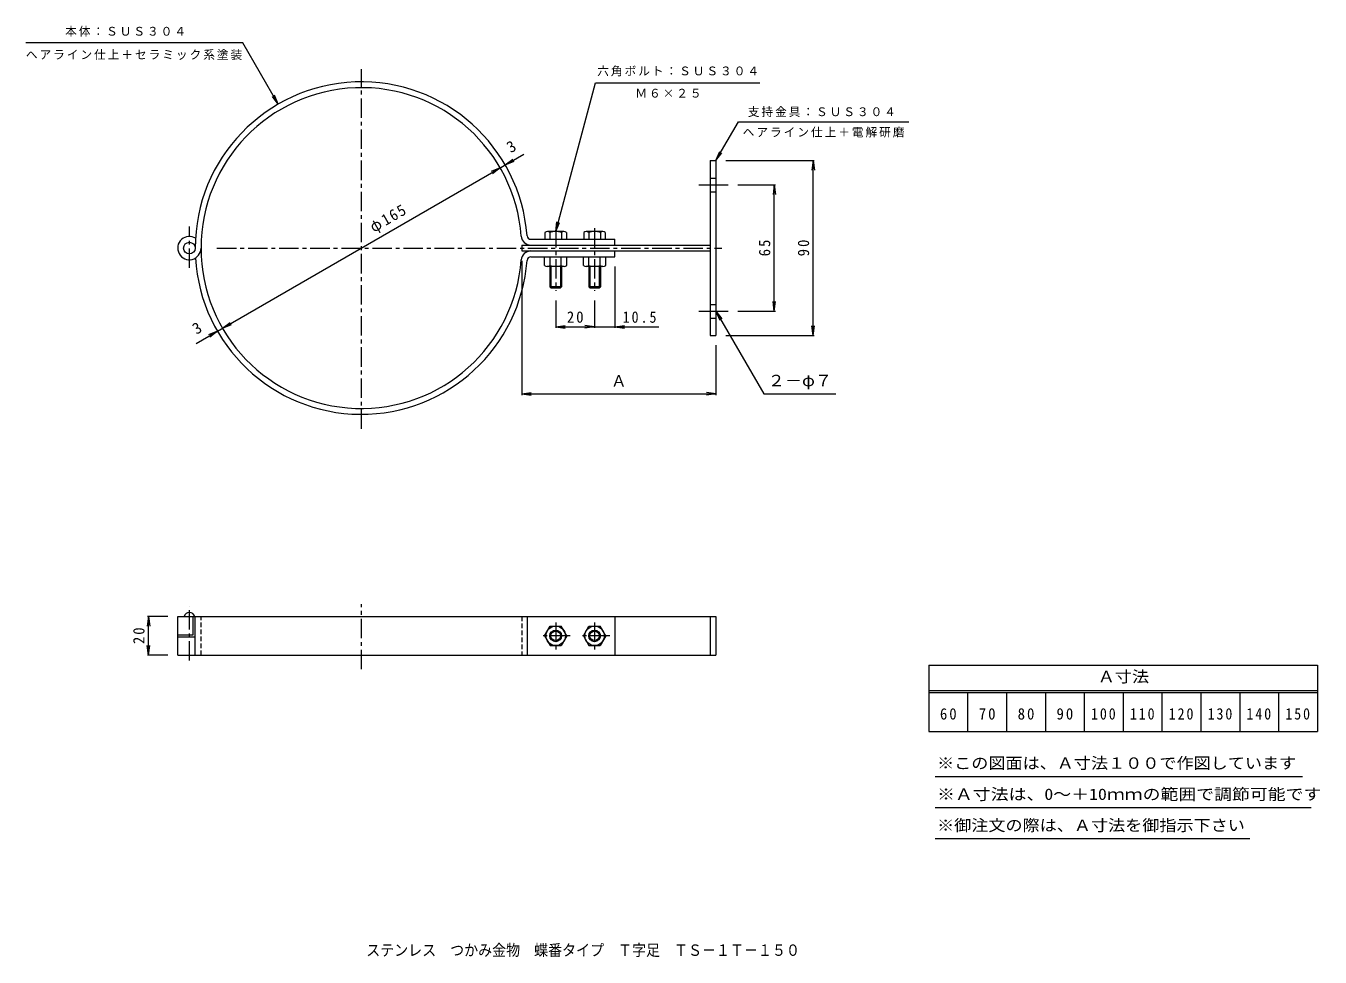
# Model space of a CAD drawing. Units: millimetres, scale not verified. Extents: x -333 to 333, y -272 to 207.
import ezdxf
from ezdxf.enums import TextEntityAlignment as Align

# ---------------------------------------------------------------- set-up
doc = ezdxf.new("R2010")
doc.units = ezdxf.units.MM
doc.header["$LTSCALE"] = 2
doc.linetypes.add('CHAIN1', pattern=[8, 5, -1, 1, -1])
doc.linetypes.add('DASHED1', pattern=[1.8, 1.2, -0.6])
for name, color, linetype, lineweight in [('D-0', 3, 'Continuous', 9), ('D-2', 4, 'Continuous', 9), ('D-4', 7, 'Continuous', 9), ('D-9', 2, 'Continuous', 9), ('D-E', 7, 'Continuous', 9)]:
    doc.layers.add(name, color=color, linetype=linetype, lineweight=lineweight)
doc.layers.add('F-5', color=2, linetype='Continuous')
doc.styles.add('ＭＳ ゴシック', font='')
doc.styles.get('ＭＳ ゴシック').set_extended_font_data('MS Gothic')

msp = doc.modelspace()

# ---------------------------------------------------------------- linework, layer by layer
at = {"layer": 'D-0', "linetype": 'CHAIN1'}
for p, q in [((-160.635, -0.28), (-160.635, 184.747)), ((-249.135, 82.506), (-249.135, 103.817)), ((-234.924, 92.73), (24.791, 92.73)), ((-249.135, -119.472), (-249.135, -91.411)), ((-160.635, -123.918), (-160.635, -90.444))]:
    msp.add_line(p, q, dxfattribs=at)
at = {"layer": 'D-0'}
for p, q in [((-73.377, 97.23), (-30.135, 97.23)), ((-30.135, 94.23), (-30.135, 97.23)), ((-73.377, 88.23), (-30.135, 88.23)), ((-30.135, 88.23), (-30.135, 91.23)), ((-255.135, -116.73), (-255.135, -96.73)), ((-255.135, -96.73), (-30.135, -96.73)), ((-247.135, -106.23), (-247.135, -96.73)), ((-246.135, -116.73), (-246.135, -96.73)), ((-75.135, -116.73), (-75.135, -96.73)), ((-30.135, -96.73), (-30.135, -116.73)), ((-255.135, -106.23), (-247.135, -106.23)), ((-255.135, -107.23), (-246.135, -107.23)), ((-255.135, -116.73), (-30.135, -116.73))]:
    msp.add_line(p, q, dxfattribs=at)
at = {"layer": 'D-0', "linetype": 'DASHED1'}
for p, q in [((-243.135, -116.73), (-243.135, -96.73)), ((-78.135, -96.73), (-78.135, -116.73))]:
    msp.add_line(p, q, dxfattribs=at)
at = {"layer": 'D-0'}
msp.add_circle((-249.135, 92.73), 3, dxfattribs=at)
for centre, radius, start, end in [((-160.635, 92.73), 85.5, 4.26018, 180), ((-160.635, 92.73), 82.5, 4.26018, 180), ((-249.135, 92.73), 6, 57.00577, 0), ((-73.377, 99.23), 5, 184.2599, 270), ((-73.377, 99.23), 2, 184.2599, 270), ((-160.635, 92.73), 85.5, 183.42305, 355.73981), ((-160.635, 92.73), 82.5, 180, 355.73982), ((-73.377, 86.23), 5, 90, 175.7401), ((-73.377, 86.23), 2, 90, 175.7401), ((-249.135, -97.62), 2.891, 17.94525, 162.05473)]:
    msp.add_arc(centre, radius, start, end, dxfattribs=at)
at = {"layer": 'D-2'}
for p, q in [((-66.16, 100.75), (-66.16, 97.23)), ((-56.373, 101.23), (-64.898, 101.23)), ((-63.635, 100.75), (-63.635, 97.23)), ((-57.635, 100.75), (-57.635, 97.23)), ((-55.11, 100.75), (-55.11, 97.23)), ((-46.16, 100.75), (-46.16, 97.23)), ((-36.373, 101.23), (-44.898, 101.23)), ((-43.635, 100.75), (-43.635, 97.23)), ((-37.635, 100.75), (-37.635, 97.23)), ((-35.11, 100.75), (-35.11, 97.23)), ((-66.385, 83.72), (-66.385, 88.23)), ((-63.498, 83.72), (-63.498, 88.23)), ((-57.772, 83.72), (-57.772, 88.23)), ((-54.885, 83.72), (-54.885, 88.23)), ((-46.385, 83.72), (-46.385, 88.23)), ((-43.498, 83.72), (-43.498, 88.23)), ((-37.772, 83.72), (-37.772, 88.23)), ((-34.885, 83.72), (-34.885, 88.23)), ((-56.329, 83.23), (-64.942, 83.23)), ((-63.635, 83.23), (-63.635, 72.771)), ((-63.094, 83.23), (-63.094, 72.23)), ((-58.177, 83.23), (-58.177, 72.23)), ((-57.635, 83.23), (-57.635, 72.771)), ((-36.329, 83.23), (-44.942, 83.23)), ((-43.635, 83.23), (-43.635, 72.771)), ((-43.094, 83.23), (-43.094, 72.23)), ((-38.177, 83.23), (-38.177, 72.23)), ((-37.635, 83.23), (-37.635, 72.771)), ((-66.385, -106.73), (-63.498, -101.73)), ((-63.498, -101.73), (-57.772, -101.73)), ((-54.885, -106.73), (-57.772, -101.73)), ((-46.385, -106.73), (-43.498, -101.73)), ((-43.498, -101.73), (-37.772, -101.73)), ((-34.885, -106.73), (-37.772, -101.73)), ((-54.885, -106.73), (-57.772, -111.73)), ((-34.885, -106.73), (-37.772, -111.73))]:
    msp.add_line(p, q, dxfattribs=at)
at = {"layer": 'D-2', "linetype": 'CHAIN1'}
for p, q in [((-60.635, 103.036), (-60.635, 70.721)), ((-40.635, 103.036), (-40.635, 70.721)), ((-60.635, -99.791), (-60.635, -114.005)), ((-40.635, -99.791), (-40.635, -114.005)), ((-53.097, -106.73), (-68.665, -106.73)), ((-32.835, -106.73), (-48.02, -106.73))]:
    msp.add_line(p, q, dxfattribs=at)
at = {"layer": 'D-2'}
for points in [[(-58.177, 72.23), (-57.635, 72.771), (-63.635, 72.771), (-63.094, 72.23)], [(-38.177, 72.23), (-37.635, 72.771), (-43.635, 72.771), (-43.094, 72.23)]]:
    msp.add_lwpolyline(points, close=True, dxfattribs=at)
for points in [[(-66.385, -106.73), (-63.498, -111.73), (-57.772, -111.73)], [(-46.385, -106.73), (-43.498, -111.73), (-37.772, -111.73)]]:
    msp.add_lwpolyline(points, dxfattribs=at)
for centre, radius in [((-60.612, -106.73), 5), ((-60.635, -106.73), 3), ((-60.635, -106.73), 2.458), ((-40.612, -106.73), 5), ((-40.635, -106.73), 3), ((-40.635, -106.73), 2.458)]:
    msp.add_circle(centre, radius, dxfattribs=at)
for centre, radius, start, end in [((-64.898, 99.33), 1.9, 48.35789, 131.64212), ((-60.635, 91.616), 9.613, 71.81625, 108.18375), ((-56.373, 99.33), 1.9, 48.35788, 131.64211), ((-44.898, 99.33), 1.9, 48.35789, 131.64212), ((-40.635, 91.616), 9.613, 71.81625, 108.18375), ((-36.373, 99.33), 1.9, 48.35788, 131.64211), ((-64.942, 85.598), 2.368, 232.44278, 307.55722), ((-60.635, 91.828), 8.598, 250.548, 289.452), ((-56.329, 85.598), 2.368, 232.44278, 307.55722), ((-44.942, 85.598), 2.368, 232.44278, 307.55722), ((-40.635, 91.828), 8.598, 250.548, 289.452), ((-36.329, 85.598), 2.368, 232.44278, 307.55722)]:
    msp.add_arc(centre, radius, start, end, dxfattribs=at)
at = {"layer": 'D-4'}
for p, q in [((-203.385, 166.775), (-206.429, 170.742)), ((-203.385, 166.775), (-205.299, 171.394)), ((-245.711, 43.611), (-76.94, 141.051)), ((-89.188, 133.98), (-93.808, 132.066)), ((-89.188, 133.98), (-93.155, 130.936)), ((-86.59, 135.48), (-82.623, 138.523)), ((-86.59, 135.48), (-81.971, 137.393)), ((26.865, 137.73), (72.465, 137.73)), ((71.865, 137.73), (71.212, 132.772)), ((71.865, 47.73), (71.865, 137.73)), ((71.865, 137.73), (72.518, 132.772)), ((33.12, 125.23), (52.465, 125.23)), ((51.865, 125.23), (51.212, 120.273)), ((51.865, 60.23), (51.865, 125.23)), ((51.865, 125.23), (52.518, 120.273)), ((-78.135, 86.23), (-78.135, 17.13)), ((-30.135, 83.23), (-30.135, 51.63)), ((-60.635, 65.721), (-60.635, 51.63)), ((-40.635, 65.721), (-40.635, 51.63)), ((33.12, 60.23), (52.465, 60.23)), ((51.865, 60.23), (51.212, 65.187)), ((51.865, 60.23), (52.518, 65.187)), ((-232.082, 51.48), (-228.115, 54.524)), ((-232.082, 51.48), (-227.463, 53.393)), ((-234.68, 49.98), (-239.3, 48.066)), ((-234.68, 49.98), (-238.647, 46.936)), ((-60.635, 52.23), (-55.678, 52.882)), ((-60.635, 52.23), (-55.678, 51.577)), ((-60.635, 52.23), (-7.525, 52.23)), ((-40.635, 52.23), (-45.592, 52.882)), ((-40.635, 52.23), (-45.592, 51.577)), ((-30.135, 52.23), (-25.178, 52.882)), ((-30.135, 52.23), (-25.178, 51.577)), ((26.865, 47.73), (72.465, 47.73)), ((71.865, 47.73), (71.212, 52.687)), ((71.865, 47.73), (72.518, 52.687)), ((21.865, 42.73), (21.865, 17.13)), ((-78.135, 17.73), (-73.178, 18.382)), ((-78.135, 17.73), (21.865, 17.73)), ((-78.135, 17.73), (-73.178, 17.077)), ((21.865, 17.73), (16.908, 18.382)), ((21.865, 17.73), (16.908, 17.077)), ((-270.135, -96.73), (-270.788, -101.687)), ((-260.135, -96.73), (-270.735, -96.73)), ((-270.135, -116.73), (-270.135, -96.73)), ((-270.135, -96.73), (-269.483, -101.687)), ((-270.135, -116.73), (-270.788, -111.773)), ((-270.135, -116.73), (-269.483, -111.773)), ((-260.135, -116.73), (-270.735, -116.73)), ((131.351, -121.865), (131.351, -155.865)), ((131.351, -121.865), (331.351, -121.865)), ((331.351, -121.865), (331.351, -155.865)), ((131.351, -134.865), (331.351, -134.865)), ((131.351, -135.865), (331.351, -135.865)), ((151.351, -135.865), (151.351, -155.865)), ((171.351, -135.865), (171.351, -155.865)), ((191.351, -135.865), (191.351, -155.865)), ((211.351, -135.865), (211.351, -155.865)), ((231.351, -135.865), (231.351, -155.865)), ((251.351, -135.865), (251.351, -155.865)), ((271.351, -135.865), (271.351, -155.865)), ((291.351, -135.865), (291.351, -155.865)), ((311.351, -135.865), (311.351, -155.865)), ((131.351, -155.865), (331.351, -155.865)), ((134.567, -179.014), (323.636, -179.014)), ((134.567, -195.014), (328.136, -195.014)), ((134.567, -211.014), (296.636, -211.014))]:
    msp.add_line(p, q, dxfattribs=at)
at = {"layer": 'D-9'}
for p, q in [((18.865, 137.73), (21.865, 137.73)), ((21.865, 137.73), (21.865, 47.73)), ((18.865, 128.73), (21.865, 128.73)), ((13.056, 125.23), (28.12, 125.23)), ((18.865, 121.73), (21.865, 121.73)), ((-78.135, 94.23), (-78.135, 91.23)), ((-78.135, 94.23), (18.865, 94.23)), ((-78.135, 91.23), (18.865, 91.23)), ((13.056, 60.23), (28.12, 60.23)), ((18.865, 63.73), (21.865, 63.73)), ((18.865, 56.73), (21.865, 56.73)), ((-30.135, -96.73), (21.865, -96.73)), ((18.865, -96.73), (18.865, -116.73)), ((21.865, -96.73), (21.865, -116.73)), ((-30.135, -116.73), (21.865, -116.73))]:
    msp.add_line(p, q, dxfattribs=at)
msp.add_lwpolyline([(18.865, 137.73), (18.865, 47.73), (21.865, 47.73)], dxfattribs=at)
at = {"layer": 'D-E'}
for p, q in [((-221.546, 198.23), (-333.266, 198.23)), ((-203.385, 166.775), (-221.546, 198.23)), ((21.865, 137.73), (33.412, 157.73)), ((33.412, 157.73), (121.088, 157.73)), ((21.865, 137.73), (23.778, 142.349)), ((21.865, 137.73), (24.909, 141.696)), ((-60.635, 101.23), (-59.983, 106.187)), ((-60.635, 101.23), (-58.722, 105.849)), ((21.865, 60.23), (24.909, 56.263)), ((21.865, 60.23), (23.778, 55.61))]:
    msp.add_line(p, q, dxfattribs=at)
for points in [[(-60.635, 101.23), (-40.137, 177.73), (44.413, 177.73)], [(21.865, 60.23), (46.402, 17.73), (83.585, 17.73)]]:
    msp.add_lwpolyline(points, dxfattribs=at)

# ---------------------------------------------------------------- texts
at = {"layer": 'D-4', "color": 2, "style": 'ＭＳ ゴシック'}
for rotation, p in [(29.999, (-82.889, 139.926)), (30, (-244.624, 46.548))]:
    msp.add_text('3', height=5.865, rotation=rotation, dxfattribs=at).set_placement(p, align=Align.BOTTOM_LEFT)
msp.add_text('Ａ', height=5.865, dxfattribs=at).set_placement((-32.135, 19.73), align=Align.BOTTOM_LEFT)
for s, width, p in [('Ａ寸法', 1.1, (218.351, -132.365)), ('※この図面は、Ａ寸法１００で作図しています', 1.1, (135.636, -176.88)), ('※Ａ寸法は、0～＋10ｍｍの範囲で調節可能です', 1.15, (135.636, -192.88)), ('※御注文の際は、Ａ寸法を御指示下さい', 1.1, (135.636, -208.88))]:
    msp.add_text(s, height=5.865, dxfattribs=dict(at, width=width)).set_placement(p, align=Align.BOTTOM_LEFT)
at = {"layer": 'D-4', "color": 2, "char_height": 5.865, "attachment_point": 7, "style": 'ＭＳ ゴシック'}
for s, insert, rotation in [('\\T1.21;\\W0.95;φ165', (-153.463, 99.18), 30), ('\\T1.27;\\W0.95;65', (49.865, 88.48), 90), ('\\T1.27;\\W0.95;90', (69.865, 88.48), 90), ('\\T1.27;\\W0.95;20', (-272.135, -110.98), 90)]:
    msp.add_mtext(s, dxfattribs=dict(at, insert=insert, rotation=rotation))
for s, insert in [('\\T1.27;\\W0.95;20', (-54.885, 54.23)), ('\\T1.28;\\W0.9;10.5', (-26.163, 54.23)), ('\\T1.27;\\W0.95;60', (137.101, -149.865)), ('\\T1.27;\\W0.95;70', (157.101, -149.865)), ('\\T1.27;\\W0.95;80', (177.101, -149.865)), ('\\T1.27;\\W0.95;90', (197.101, -149.865)), ('\\T1.27;\\W0.9;100', (214.851, -149.865)), ('\\T1.27;\\W0.9;110', (234.851, -149.865)), ('\\T1.27;\\W0.9;120', (254.851, -149.865)), ('\\T1.27;\\W0.9;130', (274.851, -149.865)), ('\\T1.27;\\W0.9;140', (294.851, -149.865)), ('\\T1.27;\\W0.9;150', (314.851, -149.865))]:
    msp.add_mtext(s, dxfattribs=dict(at, insert=insert))
at = {"layer": 'D-E', "color": 2, "style": 'ＭＳ ゴシック', "width": 1.1}
msp.add_text('２－φ７', height=5.865, dxfattribs=at).set_placement((48.519, 19.908), align=Align.BOTTOM_LEFT)
at = {"layer": 'D-E', "char_height": 4.399, "attachment_point": 7, "style": 'ＭＳ ゴシック'}
for s, insert in [('\\T1.17;本体：ＳＵＳ３０４', (-313.05, 201.492)), ('\\T1.17;ヘアライン仕上＋セラミック系塗装', (-333.266, 189.458)), ('\\T1.17;六角ボルト：ＳＵＳ３０４', (-39.229, 181.058)), ('\\T1.17;Ｍ６×２５', (-19.628, 170.069)), ('\\T1.17;支持金具：ＳＵＳ３０４', (38.235, 160.086)), ('\\T1.17;ヘアライン仕上＋電解研磨', (35.632, 149.578))]:
    msp.add_mtext(s, dxfattribs=dict(at, insert=insert))
at = {"layer": 'F-5', "style": 'ＭＳ ゴシック', "width": 0.9}
msp.add_text('ステンレス\u3000つかみ金物\u3000蝶番タイプ\u3000Ｔ字足\u3000ＴＳ－１Ｔ－１５０', height=5.865, dxfattribs=at).set_placement((-158.13, -273.085), align=Align.BOTTOM_LEFT)

doc.saveas('drawing.dxf')
